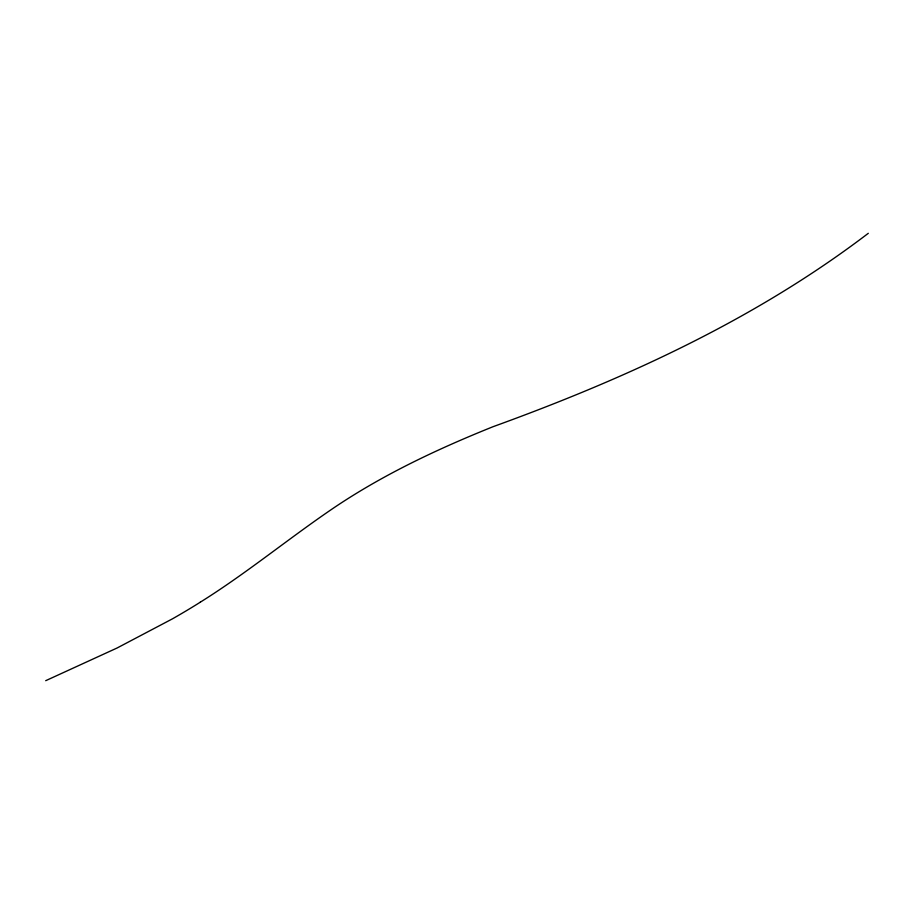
<?xml version="1.0" encoding="UTF-8"?>
<svg xmlns="http://www.w3.org/2000/svg" width="914" height="914" viewBox="0 0 914 914"><rect width="100%" height="100%" fill="white"/><g stroke="black" fill="none" stroke-linecap="round" stroke-linejoin="round"><path stroke-width="1.37" d="M868.3 233.31C755.41 319.306 625.827 378.579 493.08 426.689C437.932 448.854 383.754 474.263 334.33 507.51C289.007 538.163 246.734 573.192 200.269 602.2M45.7 680.69L117.083 648.003L172.358 618.892A109.497 15.275 -29 0 0 200.303 602.189"/></g></svg>
